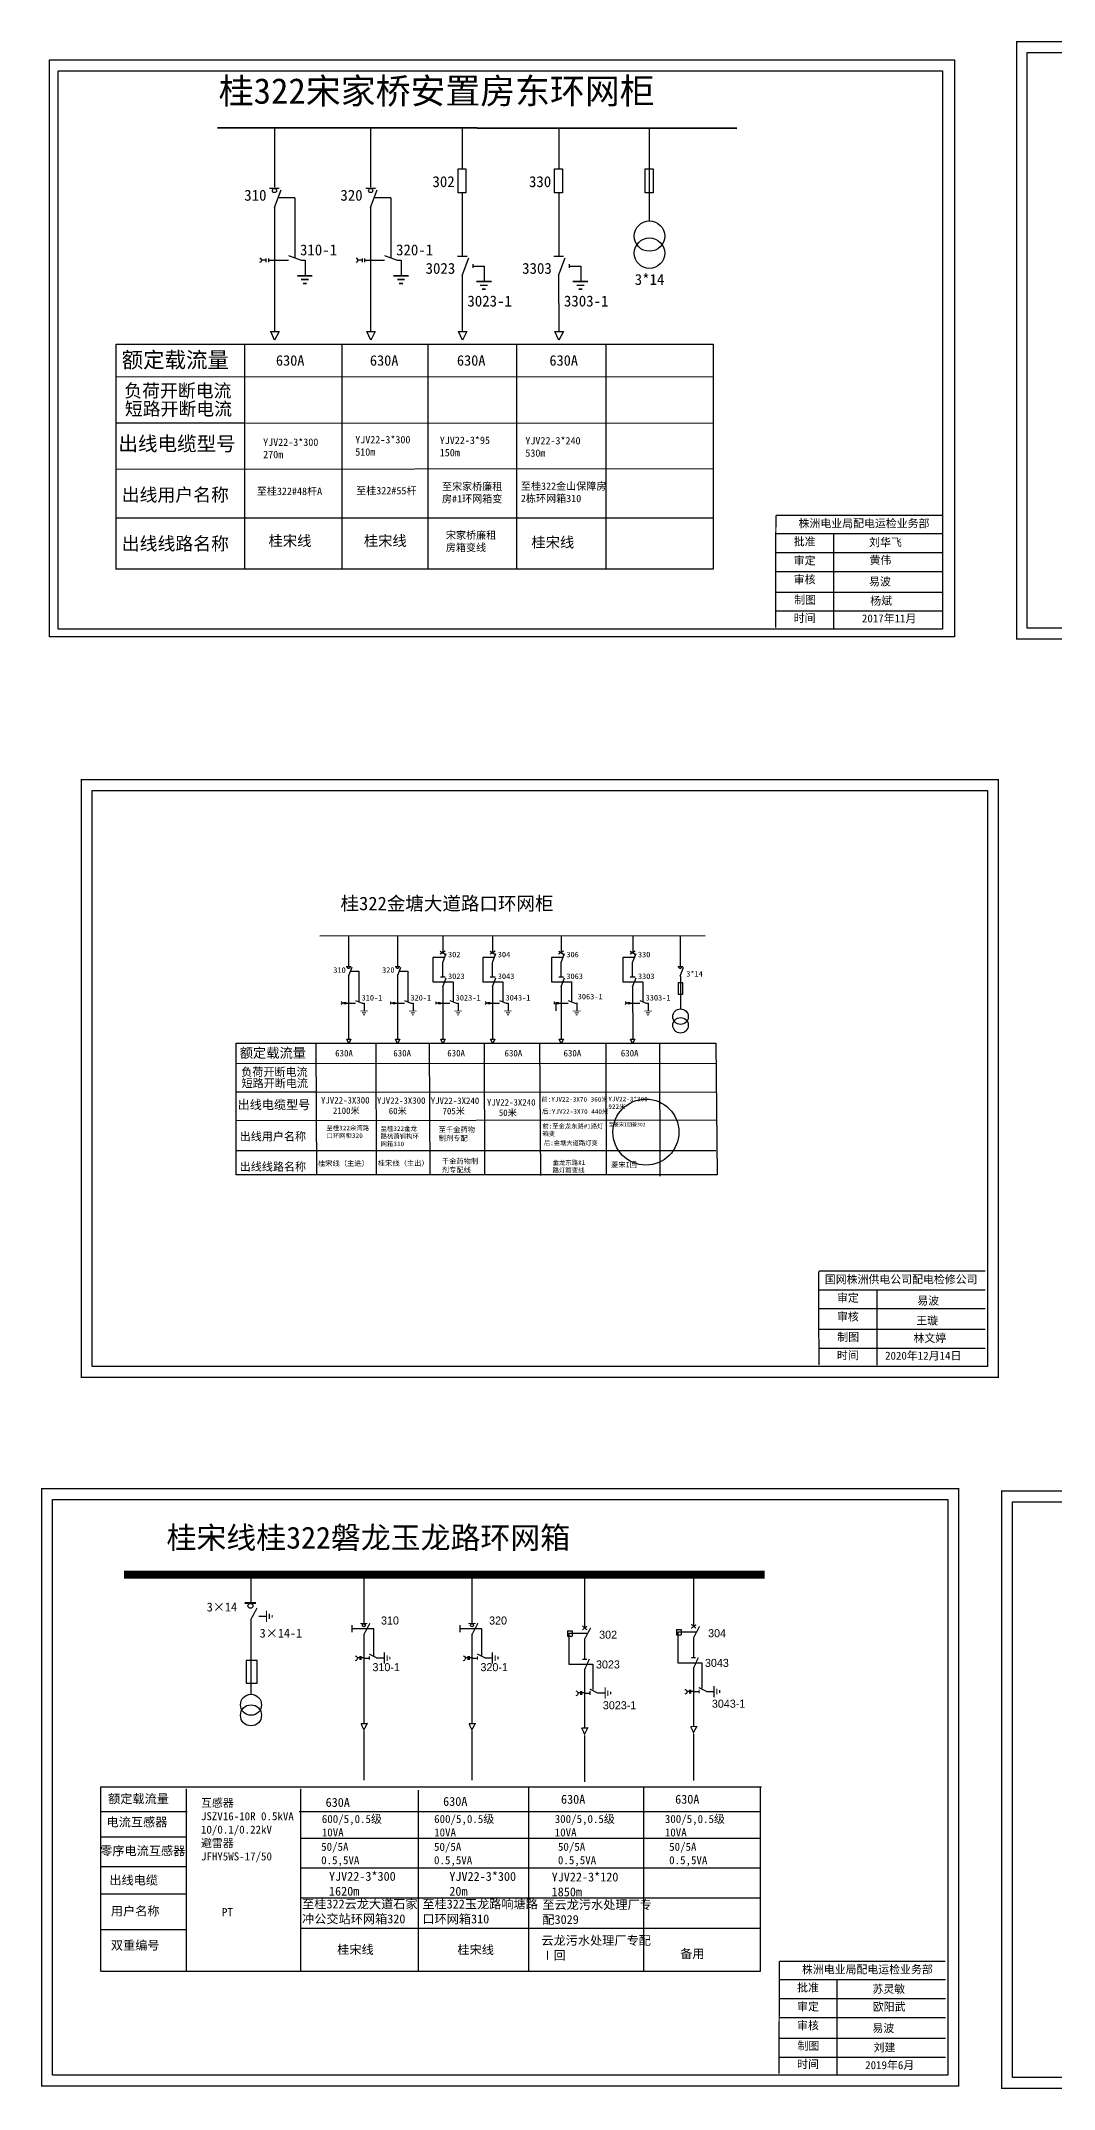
# Model space of a CAD drawing. Extents: x 1290 to 1704, y -528 to -159.
# Drawn here: x 1290.2 to 1428.8, y -438.9 to -158.8 of the extents above; entities that cross this region are included whole.
import ezdxf

# ---------------------------------------------------------------- set-up
doc = ezdxf.new("R2010")
doc.units = 0
doc.header["$LTSCALE"] = 0.774411
doc.linetypes.add('ACAD_ISO02W100', pattern=[15, 12, -3])
doc.linetypes.add('CENTER', pattern=[50.8, 31.75, -6.35, 6.35, -6.35])
doc.layers.get('0').update_dxf_attribs({"linetype": 'CONTINUOUS'})
doc.layers.add('2', color=7, linetype='CONTINUOUS')
doc.styles.add('HZ', font='')
doc.styles.add('hztxt_txtstyle_0.00_0_0', font='simkai.ttf')
doc.styles.add('hztxt_txtstyle_1.80_0_0', font='', dxfattribs={"height": 1.8, "bigfont": 'hztxt.shx'})
doc.styles.add('hztxt_txtstyle_2.70_0_0', font='simkai.ttf', dxfattribs={"height": 2.7})
doc.styles.add('KaiTi_GB2312_txtstyle_1.09_0_0', font='', dxfattribs={"height": 1.0944})
doc.styles.get("Standard").update_dxf_attribs({"font": '', "height": 2.5})
doc.styles.add('STYLE1', font='txt.shx', dxfattribs={"height": 2.6})
doc.styles.add('字体', font='', dxfattribs={"height": 2.5})
doc.styles.get('HZ').set_extended_font_data('SimSun')
doc.styles.get('hztxt_txtstyle_1.80_0_0').set_extended_font_data('hztxt')
doc.styles.get('KaiTi_GB2312_txtstyle_1.09_0_0').set_extended_font_data('KaiTi_GB2312')
doc.styles.get('Standard').set_extended_font_data('SimSun')
doc.styles.get('字体').set_extended_font_data('KaiTi_GB2312')

# ---------------------------------------------------------------- blocks, each defined once
blk = doc.blocks.new('JD')
for points in [[(-2, 0.2), (-2, -0.2), (2, 0.2), (2, -0.2)], [(1, -1.2), (1, -0.8), (-1, -1.2), (-1, -0.8)], [(-0.5, -1.8), (-0.5, -2.2), (0.5, -1.8), (0.5, -2.2)]]:
    blk.add_trace(points)

msp = doc.modelspace()

# ---------------------------------------------------------------- linework, layer by layer
at = {"linetype": 'Continuous', "lineweight": 40}
msp.add_line((1314.37, -170.69), (1385.42, -170.75), dxfattribs=at)
for p, q in [((1322.15, -170.84), (1322.15, -178.81)), ((1335.31, -170.84), (1335.31, -178.81)), ((1347.84, -170.84), (1347.84, -176.34)), ((1361.05, -170.84), (1361.05, -176.34)), ((1373.44, -170.7), (1373.44, -183.44)), ((1321.49, -178.97), (1322.81, -178.97)), ((1334.65, -178.97), (1335.97, -178.97)), ((1322.14, -181.62), (1322.15, -198.58)), ((1335.3, -181.62), (1335.31, -198.58)), ((1347.84, -179.61), (1347.84, -188.22)), ((1361.05, -179.61), (1361.05, -188.22)), ((1326.35, -188.83), (1326.34, -190.93)), ((1339.5, -188.83), (1339.5, -190.93)), ((1347.18, -188.26), (1348.5, -188.26)), ((1350.85, -189.61), (1350.84, -191.71)), ((1360.39, -188.26), (1361.71, -188.26)), ((1364.06, -189.61), (1364.06, -191.71)), ((1347.83, -190.88), (1347.84, -198.58)), ((1361.04, -190.88), (1361.05, -198.58)), ((1321.62, -198.57), (1322.79, -198.57)), ((1322.17, -199.75), (1321.63, -198.57)), ((1322.79, -198.57), (1322.17, -199.75)), ((1334.77, -198.57), (1335.94, -198.57)), ((1335.33, -199.75), (1334.79, -198.57)), ((1335.94, -198.57), (1335.33, -199.75)), ((1347.3, -198.57), (1348.47, -198.57)), ((1347.86, -199.75), (1347.32, -198.57)), ((1348.47, -198.57), (1347.86, -199.75)), ((1360.52, -198.57), (1361.68, -198.57)), ((1361.07, -199.75), (1360.53, -198.57)), ((1361.68, -198.57), (1361.07, -199.75)), ((1300.47, -231.1), (1300.48, -200.29)), ((1300.48, -200.29), (1382.18, -200.29)), ((1318.07, -200.44), (1318.07, -231.09)), ((1331.37, -200.44), (1331.37, -231.09)), ((1343.15, -200.44), (1343.15, -231.08)), ((1355.26, -200.44), (1355.26, -231.08)), ((1367.5, -200.29), (1367.5, -231.08)), ((1382.18, -200.29), (1382.18, -231.08)), ((1300.5, -204.77), (1382.18, -204.73)), ((1300.53, -211.08), (1318.14, -211.08)), ((1318.21, -211.08), (1382.18, -211.12)), ((1382.18, -217.33), (1300.5, -217.44)), ((1382.18, -224.1), (1300.47, -224.09)), ((1382.18, -231.08), (1300.48, -231.09)), ((1332.3, -281.27), (1332.3, -285.32)), ((1338.98, -281.27), (1338.98, -285.32)), ((1345.18, -281.27), (1345.18, -283.51)), ((1352, -281.27), (1352, -283.51)), ((1361.39, -281.27), (1361.39, -283.51)), ((1371.17, -281.27), (1371.17, -283.51)), ((1377.67, -281.27), (1377.67, -285.32)), ((1331.97, -285.4), (1332.64, -285.4)), ((1338.65, -285.4), (1339.32, -285.4)), ((1344.84, -283.31), (1345.51, -283.72)), ((1351.65, -283.31), (1352.32, -283.72)), ((1361.05, -283.31), (1361.72, -283.72)), ((1370.83, -283.31), (1371.5, -283.72)), ((1377.34, -285.4), (1378.01, -285.4)), ((1332.3, -286.74), (1332.3, -295.36)), ((1338.98, -286.74), (1338.98, -295.36)), ((1344.85, -286.83), (1345.52, -286.83)), ((1345.18, -288.1), (1345.18, -295.36)), ((1351.66, -286.83), (1352.33, -286.83)), ((1351.99, -288.1), (1352, -295.36)), ((1361.05, -286.83), (1361.72, -286.83)), ((1361.38, -288.1), (1361.39, -295.36)), ((1370.83, -286.83), (1371.5, -286.83)), ((1371.16, -288.1), (1371.17, -295.36)), ((1377.71, -286.75), (1377.71, -291.21)), ((1334.43, -290.41), (1334.43, -291.47)), ((1341.11, -290.41), (1341.11, -291.47)), ((1347.31, -290.41), (1347.31, -291.47)), ((1354.13, -290.41), (1354.12, -291.47)), ((1360.65, -290.41), (1360.65, -291.47)), ((1363.51, -290.39), (1363.51, -291.45)), ((1373.3, -290.41), (1373.3, -291.47)), ((1316.9, -313.91), (1316.92, -295.89)), ((1316.92, -295.89), (1382.53, -295.89)), ((1327.81, -295.98), (1327.89, -313.91)), ((1332.03, -295.36), (1332.62, -295.36)), ((1332.31, -295.95), (1332.04, -295.36)), ((1332.62, -295.36), (1332.31, -295.95)), ((1336.04, -295.98), (1336.07, -313.96)), ((1338.71, -295.36), (1339.3, -295.36)), ((1338.99, -295.95), (1338.72, -295.36)), ((1339.3, -295.36), (1338.99, -295.95)), ((1343.34, -295.98), (1343.43, -313.85)), ((1344.91, -295.36), (1345.51, -295.36)), ((1345.19, -295.95), (1344.92, -295.36)), ((1345.51, -295.36), (1345.19, -295.95)), ((1350.84, -295.98), (1350.9, -313.96)), ((1351.72, -295.36), (1352.32, -295.36)), ((1352.01, -295.95), (1351.73, -295.36)), ((1352.32, -295.36), (1352.01, -295.95)), ((1358.42, -295.89), (1358.54, -314.01)), ((1361.09, -295.36), (1361.68, -295.36)), ((1361.37, -295.96), (1361.1, -295.36)), ((1361.68, -295.36), (1361.37, -295.96)), ((1367.51, -295.89), (1367.53, -313.85)), ((1370.87, -295.36), (1371.47, -295.36)), ((1371.16, -295.96), (1370.88, -295.36)), ((1371.47, -295.36), (1371.16, -295.96)), ((1374.83, -295.89), (1374.89, -314.07)), ((1382.53, -295.89), (1382.72, -313.9)), ((1316.93, -298.66), (1382.53, -298.64)), ((1316.94, -302.57), (1327.85, -302.57)), ((1327.89, -302.57), (1382.53, -302.59)), ((1382.53, -306.44), (1316.93, -306.51)), ((1382.53, -310.64), (1316.91, -310.63)), ((1382.72, -313.9), (1316.9, -313.91))]:
    msp.add_line(p, q)
at = {"linetype": 'Continuous'}
for p, q in [((1322.14, -181.62), (1323.06, -179.21)), ((1335.3, -181.62), (1336.21, -179.21)), ((1322.66, -180.26), (1324.92, -180.26)), ((1324.92, -180.28), (1324.93, -188.51)), ((1335.81, -180.26), (1338.08, -180.26)), ((1338.08, -180.28), (1338.08, -188.51)), ((1320.97, -188.83), (1320.42, -188.83)), ((1320.97, -188.57), (1320.97, -189.09)), ((1321.33, -188.57), (1321.33, -189.09)), ((1321.34, -188.83), (1324.05, -188.83)), ((1324.05, -188.18), (1325.8, -188.83)), ((1325.8, -188.83), (1326.35, -188.83)), ((1334.13, -188.83), (1333.58, -188.83)), ((1334.13, -188.57), (1334.13, -189.09)), ((1334.48, -188.57), (1334.48, -189.09)), ((1334.5, -188.83), (1337.2, -188.83)), ((1337.2, -188.18), (1338.95, -188.83)), ((1338.95, -188.83), (1339.5, -188.83)), ((1347.83, -190.91), (1348.74, -188.5)), ((1349.29, -189.35), (1349.29, -189.87)), ((1349.29, -189.61), (1350.85, -189.61)), ((1361.04, -190.91), (1361.95, -188.5)), ((1362.5, -189.35), (1362.5, -189.87)), ((1362.5, -189.61), (1364.06, -189.61)), ((1390.76, -226.18), (1413.52, -226.18)), ((1398.66, -226.18), (1398.66, -239.12)), ((1390.76, -228.78), (1413.52, -228.78)), ((1390.76, -231.37), (1413.52, -231.37)), ((1390.76, -234.2), (1413.52, -234.2)), ((1390.76, -236.79), (1413.52, -236.79)), ((1328.37, -281.2), (1381.11, -281.19)), ((1332.3, -286.74), (1332.76, -285.52)), ((1338.98, -286.74), (1339.44, -285.52)), ((1345.43, -284.16), (1343.84, -284.16)), ((1343.84, -284.16), (1343.84, -287.49)), ((1345.51, -283.3), (1344.84, -283.73)), ((1345.17, -286.83), (1345.17, -284.84)), ((1345.18, -284.85), (1345.64, -283.62)), ((1352.24, -284.16), (1350.66, -284.16)), ((1350.66, -284.16), (1350.66, -287.49)), ((1352.33, -283.3), (1351.65, -283.73)), ((1351.99, -284.85), (1352.46, -283.62)), ((1351.99, -286.83), (1351.99, -284.84)), ((1361.63, -284.16), (1360.05, -284.16)), ((1360.05, -284.16), (1360.05, -287.49)), ((1361.72, -283.3), (1361.04, -283.73)), ((1361.38, -284.85), (1361.85, -283.62)), ((1361.38, -286.83), (1361.38, -284.84)), ((1371.42, -284.16), (1369.83, -284.16)), ((1369.83, -284.16), (1369.83, -287.49)), ((1371.5, -283.3), (1370.82, -283.73)), ((1371.16, -284.85), (1371.63, -283.62)), ((1371.16, -286.83), (1371.16, -284.84)), ((1377.67, -286.74), (1378.13, -285.52)), ((1332.56, -286.06), (1333.71, -286.06)), ((1333.71, -286.07), (1333.71, -290.24)), ((1339.24, -286.06), (1340.39, -286.06)), ((1340.39, -286.07), (1340.39, -290.24)), ((1343.84, -287.49), (1346.59, -287.49)), ((1345.18, -288.17), (1345.64, -286.94)), ((1346.59, -287.49), (1346.59, -290.24)), ((1350.66, -287.49), (1353.4, -287.49)), ((1351.99, -288.17), (1352.46, -286.94)), ((1353.4, -287.49), (1353.41, -290.24)), ((1360.05, -287.49), (1362.79, -287.49)), ((1361.38, -288.17), (1361.85, -286.94)), ((1362.79, -287.49), (1362.8, -290.24)), ((1369.83, -287.49), (1372.58, -287.49)), ((1371.16, -288.17), (1371.63, -286.94)), ((1372.58, -287.49), (1372.58, -290.24)), ((1331.7, -290.41), (1331.42, -290.41)), ((1331.7, -290.28), (1331.7, -290.54)), ((1331.88, -290.28), (1331.88, -290.54)), ((1331.89, -290.41), (1333.26, -290.41)), ((1333.26, -290.08), (1334.15, -290.41)), ((1334.15, -290.41), (1334.43, -290.41)), ((1338.38, -290.41), (1338.1, -290.41)), ((1338.38, -290.28), (1338.38, -290.54)), ((1338.56, -290.28), (1338.56, -290.54)), ((1338.57, -290.41), (1339.94, -290.41)), ((1339.94, -290.08), (1340.83, -290.41)), ((1340.83, -290.41), (1341.11, -290.41)), ((1344.58, -290.41), (1344.31, -290.41)), ((1344.58, -290.28), (1344.58, -290.54)), ((1344.76, -290.28), (1344.76, -290.54)), ((1344.77, -290.41), (1346.15, -290.41)), ((1346.15, -290.08), (1347.04, -290.41)), ((1347.04, -290.41), (1347.31, -290.41)), ((1351.4, -290.41), (1351.12, -290.41)), ((1351.4, -290.28), (1351.4, -290.54)), ((1351.58, -290.28), (1351.58, -290.54)), ((1351.59, -290.41), (1352.96, -290.41)), ((1352.96, -290.08), (1353.85, -290.41)), ((1353.85, -290.41), (1354.13, -290.41)), ((1360.79, -290.41), (1360.51, -290.41)), ((1360.79, -290.28), (1360.79, -290.54)), ((1360.97, -290.28), (1360.97, -290.54)), ((1360.98, -290.41), (1362.35, -290.41)), ((1362.35, -290.08), (1363.24, -290.41)), ((1363.24, -290.41), (1363.52, -290.41)), ((1370.57, -290.41), (1370.29, -290.41)), ((1370.57, -290.28), (1370.57, -290.54)), ((1370.75, -290.28), (1370.75, -290.54)), ((1370.76, -290.41), (1372.13, -290.41)), ((1372.13, -290.08), (1373.02, -290.41)), ((1373.02, -290.41), (1373.3, -290.41))]:
    msp.add_line(p, q, dxfattribs=at)
at = {"color": 0, "linetype": 'Continuous'}
for p, q in [((1396.67, -327.01), (1419.42, -327.01)), ((1396.67, -329.61), (1419.42, -329.61)), ((1404.57, -329.66), (1404.57, -339.94)), ((1396.67, -332.2), (1419.42, -332.2)), ((1396.67, -335.03), (1419.42, -335.03)), ((1396.67, -337.62), (1419.42, -337.62)), ((1298.34, -397.62), (1388.78, -397.62)), ((1298.38, -422.86), (1298.38, -397.62)), ((1356.93, -397.67), (1356.93, -422.85)), ((1372.66, -397.67), (1372.66, -422.85)), ((1388.6, -397.69), (1388.6, -422.87)), ((1310.07, -397.89), (1310.07, -422.86)), ((1325.7, -397.89), (1325.7, -422.86)), ((1341.81, -398.06), (1341.81, -422.84)), ((1325.51, -400.99), (1388.6, -400.99)), ((1325.7, -404.62), (1388.6, -404.62)), ((1325.7, -408.67), (1388.6, -408.67)), ((1325.7, -412.77), (1388.6, -412.77)), ((1325.7, -416.94), (1388.6, -416.94)), ((1388.6, -422.86), (1298.46, -422.86)), ((1391.22, -423.94), (1413.97, -423.94)), ((1399.12, -423.94), (1399.12, -436.88)), ((1391.22, -426.54), (1413.97, -426.54)), ((1391.22, -429.13), (1413.97, -429.13)), ((1391.22, -431.96), (1413.97, -431.96)), ((1391.22, -434.55), (1413.97, -434.55))]:
    msp.add_line(p, q, dxfattribs=at)
at = {"color": 0}
for p, q in [((1318.91, -368.81), (1318.91, -372.42)), ((1334.38, -368.52), (1334.38, -375.24)), ((1349.17, -368.52), (1349.17, -375.24)), ((1364.58, -368.83), (1364.58, -375.88)), ((1379.5, -368.62), (1379.5, -375.67)), ((1318.93, -374.66), (1318.93, -384.92)), ((1320.01, -374.25), (1321.05, -374.25)), ((1334.38, -376.74), (1334.38, -388.95)), ((1349.17, -376.74), (1349.17, -388.95)), ((1362.24, -376.26), (1362.9, -376.26)), ((1362.24, -376.26), (1362.24, -377)), ((1362.24, -377), (1362.9, -377)), ((1362.9, -376.26), (1362.9, -377)), ((1364.58, -377.38), (1364.58, -380.1)), ((1377.15, -376.06), (1377.81, -376.06)), ((1377.15, -376.06), (1377.15, -376.79)), ((1377.15, -376.79), (1377.81, -376.79)), ((1377.81, -376.06), (1377.81, -376.79)), ((1379.5, -377.17), (1379.5, -379.89)), ((1334.38, -379.98), (1335.14, -379.98)), ((1336.13, -379.96), (1337.17, -379.96)), ((1349.17, -379.98), (1349.93, -379.98)), ((1350.92, -379.96), (1351.96, -379.96)), ((1364.58, -381.47), (1364.58, -389.5)), ((1379.5, -381.26), (1379.5, -389.29)), ((1364.58, -384.77), (1365.34, -384.77)), ((1366.34, -384.74), (1367.37, -384.74)), ((1379.5, -384.56), (1380.26, -384.56)), ((1381.25, -384.54), (1382.28, -384.54)), ((1310.18, -401.01), (1298.4, -401.01)), ((1310.14, -404.48), (1298.36, -404.48)), ((1310.14, -408.56), (1298.36, -408.56)), ((1310.09, -412.29), (1298.32, -412.29)), ((1310.13, -417.14), (1298.36, -417.14))]:
    msp.add_line(p, q, dxfattribs=at)
at = {"color": 0, "linetype": 'ACAD_ISO02W100'}
for p, q in [((1364.91, -376.65), (1362.45, -376.65)), ((1362.45, -376.65), (1362.45, -380.84)), ((1379.83, -376.44), (1377.36, -376.44)), ((1377.36, -376.44), (1377.36, -380.63)), ((1362.45, -380.84), (1365.7, -380.84)), ((1365.7, -380.84), (1365.7, -384.29)), ((1377.36, -380.63), (1380.61, -380.63)), ((1380.61, -380.63), (1380.61, -384.09))]:
    msp.add_line(p, q, dxfattribs=at)
at = {"color": 0, "linetype": 'CENTER'}
for p, q in [((1334.39, -389.94), (1334.39, -396.69)), ((1349.17, -389.94), (1349.17, -396.69)), ((1364.59, -390.58), (1364.59, -396.92)), ((1379.5, -390.37), (1379.5, -396.71))]:
    msp.add_line(p, q, dxfattribs=at)
at = {"color": 0, "linetype": 'Continuous', "const_width": 0.182}
for points in [[(1423.7, -158.92), (1549.18, -158.92), (1549.18, -240.63), (1423.7, -240.63)], [(1295.73, -259.88), (1421.21, -259.88), (1421.21, -341.59), (1295.73, -341.59)], [(1290.28, -356.82), (1415.76, -356.82), (1415.76, -438.52), (1290.28, -438.52)], [(1421.67, -357.13), (1547.15, -357.13), (1547.15, -438.84), (1421.67, -438.84)]]:
    msp.add_lwpolyline(points, close=True, dxfattribs=at)
at = {"linetype": 'Continuous'}
for points in [[(1291.36, -161.41), (1415.22, -161.41), (1415.22, -240.32), (1291.36, -240.32)], [(1292.55, -162.91), (1413.55, -162.91), (1413.55, -239.26), (1292.55, -239.26)], [(1347.27, -176.34), (1348.35, -176.34), (1348.35, -179.61), (1347.27, -179.61)], [(1360.49, -176.34), (1361.56, -176.34), (1361.56, -179.61), (1360.49, -179.61)], [(1372.88, -176.34), (1373.95, -176.34), (1373.95, -179.61), (1372.88, -179.61)], [(1377.42, -287.61), (1377.97, -287.61), (1377.97, -289.26), (1377.42, -289.26)]]:
    msp.add_lwpolyline(points, close=True, dxfattribs=at)
at = {"color": 0, "linetype": 'Continuous'}
for points in [[(1425.17, -160.4), (1547.7, -160.4), (1547.7, -239.15), (1425.17, -239.15)], [(1297.21, -261.36), (1419.74, -261.36), (1419.74, -340.11), (1297.21, -340.11)], [(1291.76, -358.29), (1414.29, -358.29), (1414.29, -437.04), (1291.76, -437.04)], [(1423.15, -358.61), (1545.68, -358.61), (1545.68, -437.36), (1423.15, -437.36)]]:
    msp.add_lwpolyline(points, close=True, dxfattribs=at)
at = {"linetype": 'Continuous', "const_width": 0.182}
for points in [[(1390.76, -223.71), (1390.75, -239.08)], [(1390.76, -223.71), (1413.52, -223.71)]]:
    msp.add_lwpolyline(points, dxfattribs=at)
at = {"color": 0, "linetype": 'Continuous', "const_width": 0.182}
for points in [[(1396.6, -327.09), (1396.66, -339.9)], [(1391.22, -421.47), (1391.21, -436.84)], [(1391.22, -421.47), (1413.97, -421.47)]]:
    msp.add_lwpolyline(points, dxfattribs=at)
at = {"color": 0}
for points, const_width in [([(1301.54, -368.6), (1389.22, -368.6)], 1.1), ([(1318.09, -372.47), (1319.63, -372.47)], 0.261), ([(1318.93, -374.7), (1319.76, -373.14)], 0.165), ([(1333.9, -375.26), (1334.87, -375.26)], 0.165), ([(1334.38, -376.78), (1335.21, -375.22)], 0.165), ([(1348.68, -375.26), (1349.66, -375.26)], 0.165), ([(1349.17, -376.78), (1349.99, -375.22)], 0.165), ([(1379.19, -375.37), (1379.83, -375.91)], 0.165), ([(1364.28, -375.58), (1364.92, -376.12)], 0.165), ([(1364.27, -376.13), (1364.94, -375.63)], 0.165), ([(1364.58, -377.42), (1365.41, -375.86)], 0.165), ([(1379.18, -375.92), (1379.85, -375.42)], 0.165), ([(1379.5, -377.21), (1380.32, -375.65)], 0.165), ([(1335.1, -379.43), (1336.2, -379.98)], 0.165), ([(1335.14, -379.73), (1335.14, -380.23)], 0.165), ([(1349.89, -379.43), (1350.99, -379.98)], 0.165), ([(1349.93, -379.73), (1349.93, -380.23)], 0.165), ([(1364.29, -380.15), (1364.9, -380.15)], 0.165), ([(1364.55, -381.67), (1365.24, -380.11)], 0.165), ([(1379.2, -379.94), (1379.81, -379.94)], 0.165), ([(1379.46, -381.46), (1380.15, -379.9)], 0.165), ([(1365.3, -384.22), (1366.4, -384.77)], 0.165), ([(1365.34, -384.51), (1365.34, -385.02)], 0.165), ([(1380.21, -384.01), (1381.31, -384.56)], 0.165), ([(1380.26, -384.3), (1380.26, -384.81)], 0.165), ([(1333.98, -388.97), (1334.82, -388.97), (1334.39, -389.82), (1333.99, -388.96)], 0.165), ([(1348.76, -388.97), (1349.6, -388.97), (1349.17, -389.82), (1348.77, -388.96)], 0.165), ([(1379.09, -389.34), (1379.93, -389.34), (1379.5, -390.19), (1379.1, -389.33)], 0.165), ([(1364.18, -389.55), (1365.02, -389.55), (1364.59, -390.4), (1364.19, -389.54)], 0.165)]:
    msp.add_lwpolyline(points, dxfattribs=dict(at, const_width=const_width))
for points in [[(1332.72, -375.51), (1332.72, -376.43)], [(1347.51, -375.51), (1347.51, -376.43)], [(1318.28, -380.34), (1318.28, -383.42), (1319.8, -383.42), (1319.8, -380.31), (1318.28, -380.31)], [(1333.83, -379.97), (1333.48, -379.97)], [(1333.83, -379.74), (1333.83, -380.24)], [(1333.98, -379.74), (1333.98, -380.24)], [(1334.38, -379.97), (1333.98, -379.97)], [(1348.62, -379.97), (1348.27, -379.97)], [(1348.62, -379.74), (1348.62, -380.24)], [(1348.77, -379.74), (1348.77, -380.24)], [(1349.17, -379.97), (1348.77, -379.97)], [(1364.03, -384.76), (1363.68, -384.76)], [(1364.03, -384.53), (1364.03, -385.03)], [(1364.18, -384.53), (1364.18, -385.03)], [(1364.58, -384.76), (1364.18, -384.76)], [(1378.94, -384.55), (1378.59, -384.55)], [(1378.94, -384.32), (1378.94, -384.82)], [(1379.1, -384.32), (1379.1, -384.82)], [(1379.49, -384.55), (1379.1, -384.55)]]:
    msp.add_lwpolyline(points, dxfattribs=at)
at = {"color": 0, "linetype": 'ACAD_ISO02W100'}
for points in [[(1335.73, -379.72), (1335.73, -375.97), (1332.72, -375.97)], [(1350.52, -379.72), (1350.52, -375.97), (1347.51, -375.97)]]:
    msp.add_lwpolyline(points, dxfattribs=at)
at = {"color": 0}
for points in [[(1333.19, -379.69, -0.877934), (1333.2, -380.36)], [(1347.97, -379.69, -0.877934), (1347.99, -380.36)], [(1363.39, -384.48, -0.877934), (1363.4, -385.14)], [(1378.3, -384.27, -0.877934), (1378.31, -384.93)]]:
    msp.add_lwpolyline(points, format="xyb", dxfattribs=at)
for centre, radius in [((1322.15, -179.29), 0.287), ((1335.31, -179.29), 0.287), ((1332.3, -285.56), 0.146), ((1338.98, -285.56), 0.146), ((1377.67, -285.56), 0.146)]:
    msp.add_circle(centre, radius)
at = {"linetype": 'Continuous'}
for centre, radius in [((1373.47, -185.52), 2.08), ((1373.47, -187.86), 2.08), ((1377.72, -292.27), 1.06), ((1377.72, -293.45), 1.06)]:
    msp.add_circle(centre, radius, dxfattribs=at)
at = {"color": 1, "linetype": 'Continuous'}
msp.add_circle((1372.98, -308.05), 4.51, dxfattribs=at)
at = {"color": 0}
for centre, radius in [((1318.86, -372.84), 0.335), ((1334.38, -375.49), 0.211), ((1349.17, -375.49), 0.211)]:
    msp.add_circle(centre, radius, dxfattribs=at)
at = {"linetype": 'Continuous'}
for centre, radius in [((1320.16, -188.83), 0.259), ((1333.32, -188.83), 0.259), ((1331.29, -290.41), 0.131), ((1337.97, -290.41), 0.131), ((1344.17, -290.41), 0.131), ((1350.99, -290.41), 0.131), ((1360.38, -290.41), 0.131), ((1370.16, -290.41), 0.131)]:
    msp.add_arc(centre, radius, 268.8681, 90.9872, dxfattribs=at)
for points in [[(1325.26, -190.84), (1325.26, -191.05), (1327.35, -190.84), (1327.35, -191.05)], [(1326.83, -191.57), (1326.83, -191.36), (1325.78, -191.57), (1325.78, -191.36)], [(1326.04, -191.89), (1326.04, -192.1), (1326.57, -191.89), (1326.57, -192.1)], [(1338.41, -190.84), (1338.41, -191.05), (1340.5, -190.84), (1340.5, -191.05)], [(1339.98, -191.57), (1339.98, -191.36), (1338.94, -191.57), (1338.94, -191.36)], [(1339.2, -191.89), (1339.2, -192.1), (1339.72, -191.89), (1339.72, -192.1)], [(1349.76, -191.62), (1349.76, -191.83), (1351.85, -191.62), (1351.85, -191.83)], [(1351.33, -192.35), (1351.33, -192.14), (1350.28, -192.35), (1350.28, -192.14)], [(1350.54, -192.67), (1350.54, -192.88), (1351.07, -192.67), (1351.07, -192.88)], [(1362.97, -191.62), (1362.97, -191.83), (1365.06, -191.62), (1365.06, -191.83)], [(1364.54, -192.35), (1364.54, -192.14), (1363.49, -192.35), (1363.49, -192.14)], [(1363.76, -192.67), (1363.76, -192.88), (1364.28, -192.67), (1364.28, -192.88)], [(1333.88, -291.43), (1333.88, -291.54), (1334.94, -291.43), (1334.94, -291.54)], [(1334.67, -291.8), (1334.67, -291.69), (1334.14, -291.8), (1334.14, -291.69)], [(1334.28, -291.96), (1334.28, -292.07), (1334.54, -291.96), (1334.54, -292.07)], [(1340.56, -291.43), (1340.56, -291.54), (1341.62, -291.43), (1341.62, -291.54)], [(1341.35, -291.8), (1341.35, -291.69), (1340.82, -291.8), (1340.82, -291.69)], [(1340.96, -291.96), (1340.96, -292.07), (1341.22, -291.96), (1341.22, -292.07)], [(1346.76, -291.43), (1346.76, -291.54), (1347.82, -291.43), (1347.82, -291.54)], [(1347.56, -291.8), (1347.56, -291.69), (1347.03, -291.8), (1347.03, -291.69)], [(1347.16, -291.96), (1347.16, -292.07), (1347.42, -291.96), (1347.42, -292.07)], [(1353.57, -291.43), (1353.57, -291.54), (1354.63, -291.43), (1354.63, -291.54)], [(1354.37, -291.8), (1354.37, -291.69), (1353.84, -291.8), (1353.84, -291.69)], [(1353.97, -291.96), (1353.97, -292.07), (1354.24, -291.96), (1354.24, -292.07)], [(1362.96, -291.43), (1362.96, -291.54), (1364.03, -291.43), (1364.03, -291.54)], [(1363.76, -291.8), (1363.76, -291.69), (1363.23, -291.8), (1363.23, -291.69)], [(1363.36, -291.96), (1363.36, -292.07), (1363.63, -291.96), (1363.63, -292.07)], [(1372.75, -291.43), (1372.75, -291.54), (1373.81, -291.43), (1373.81, -291.54)], [(1373.54, -291.8), (1373.54, -291.69), (1373.01, -291.8), (1373.01, -291.69)], [(1373.14, -291.96), (1373.14, -292.07), (1373.41, -291.96), (1373.41, -292.07)]]:
    msp.add_trace(points)
at = {"layer": '2', "color": 0}
for centre in [(1318.94, -386.38), (1318.94, -387.82)]:
    msp.add_circle(centre, 1.44, dxfattribs=at)

# ---------------------------------------------------------------- block references
at = {"color": 0, "xscale": 0.3844120780053686, "yscale": 0.3844120780053686, "zscale": 0.3844120780054647, "rotation": 90}
for p in [(1321.06, -374.28), (1337.18, -379.99), (1351.97, -379.99), (1367.39, -384.77), (1382.3, -384.57)]:
    msp.add_blockref('JD', p, dxfattribs=at)

# ---------------------------------------------------------------- texts
for s, height, p in [('310', 1.492, (1318.01, -180.68)), ('320', 1.492, (1331.17, -180.68)), ('302', 1.492, (1343.77, -178.82)), ('330', 1.492, (1356.98, -178.82)), ('310-1', 1.492, (1325.64, -188.15)), ('320-1', 1.492, (1338.79, -188.15)), ('3023', 1.492, (1342.83, -190.68)), ('3303', 1.492, (1356.04, -190.68)), ('3*14', 1.492, (1371.45, -192.2)), ('3023-1', 1.492, (1348.55, -195.15)), ('3303-1', 1.492, (1361.76, -195.15)), ('630A', 1.434, (1322.35, -203.24)), ('630A', 1.434, (1335.21, -203.24)), ('630A', 1.434, (1347.12, -203.24)), ('630A', 1.434, (1359.78, -203.24)), ('桂宋线', 1.434, (1321.34, -227.91)), ('桂宋线', 1.434, (1334.38, -227.91)), ('桂宋线', 1.434, (1357.31, -228.11)), ('310', 0.758, (1330.2, -286.27)), ('320', 0.758, (1336.88, -286.27)), ('302', 0.758, (1345.9, -284.15)), ('304', 0.758, (1352.71, -284.15)), ('306', 0.758, (1362.1, -284.15)), ('330', 0.758, (1371.89, -284.15)), ('3023', 0.758, (1345.9, -287.12)), ('3043', 0.758, (1352.71, -287.12)), ('3063', 0.758, (1362.1, -287.12)), ('3303', 0.758, (1371.89, -287.12)), ('3*14', 0.758, (1378.5, -286.79)), ('310-1', 0.758, (1334.07, -290.06)), ('320-1', 0.758, (1340.75, -290.06)), ('3023-1', 0.758, (1346.95, -290.06)), ('3043-1', 0.758, (1353.77, -290.06)), ('3063-1', 0.758, (1363.65, -289.9)), ('3303-1', 0.758, (1372.94, -290.06)), ('630A', 0.888, (1330.46, -297.71)), ('630A', 0.888, (1338.42, -297.71)), ('630A', 0.888, (1345.8, -297.71)), ('630A', 0.888, (1353.64, -297.71)), ('630A', 0.888, (1361.71, -297.71)), ('630A', 0.888, (1369.55, -297.71)), ('YJV22-3X300', 0.8883, (1328.52, -304.15)), ('2100米', 0.888, (1330.14, -305.57)), ('YJV22-3X300', 0.8883, (1336.17, -304.19)), ('60米', 0.888, (1337.79, -305.61)), ('YJV22-3X240', 0.8883, (1343.53, -304.21)), ('705米', 0.888, (1345.15, -305.62)), ('YJV22-3X240', 0.8883, (1351.23, -304.43)), ('50米', 0.888, (1352.85, -305.85)), ('桂宋线（主进）', 0.711, (1328.1, -312.69)), ('桂宋线（主出）', 0.711, (1336.29, -312.66))]:
    msp.add_text(s, height=height).set_placement(p)
at = {"style": 'HZ'}
for s, height, p in [('额定载流量', 2.152, (1301.24, -203.52)), ('负荷开断电流', 1.793, (1301.59, -207.56)), ('短路开断电流', 1.793, (1301.67, -210.04)), ('出线电缆型号', 1.962, (1300.79, -214.89)), ('出线用户名称', 1.793, (1301.24, -221.79)), ('出线线路名称', 1.793, (1301.25, -228.47)), ('额定载流量', 1.332, (1317.39, -297.89)), ('负荷开断电流', 1.11, (1317.6, -300.39)), ('短路开断电流', 1.11, (1317.65, -301.93)), ('出线电缆型号', 1.215, (1317.11, -304.93)), ('出线用户名称', 1.11, (1317.39, -309.21)), ('出线线路名称', 1.11, (1317.39, -313.34))]:
    msp.add_text(s, height=height, dxfattribs=at).set_placement(p)
at = {"color": 0, "linetype": 'Continuous', "style": 'hztxt_txtstyle_2.70_0_0'}
for s, p in [('3×14', (1312.88, -373.62)), ('3×14-1', (1320.12, -377.2))]:
    msp.add_text(s, height=1.22, dxfattribs=at).set_placement(p)
at = {"color": 0, "style": 'hztxt_txtstyle_1.80_0_0'}
for s, p in [('310', (1336.73, -375.4)), ('320', (1351.52, -375.4)), ('302', (1366.58, -377.34)), ('304', (1381.49, -377.14)), ('310-1', (1335.56, -381.78)), ('320-1', (1350.34, -381.78)), ('3023', (1366.15, -381.41)), ('3043', (1381.06, -381.2)), ('3023-1', (1367.09, -386.99)), ('3043-1', (1382.01, -386.78))]:
    msp.add_text(s, height=1.098, dxfattribs=at).set_placement(p)
at = {"linetype": 'Continuous', "attachment_point": 1}
for s, insert, char_height, width, style in [('{\\fSimSun|b0|i0|c134|p2;\\C7;桂322宋家桥安置房东环网柜}', (1314.52, -163.92), 3.5, 86.4834, 'STYLE1'), ('{\\fSimSun|b0|i0|c134|p2;\\C7;YJV22-3*300\\P510m}', (1333.2, -212.85), 1.0098, 9.08, 'STYLE1'), ('{\\fSimSun|b0|i0|c134|p2;\\C7;YJV22-3*95\\P150m}', (1344.77, -212.94), 1.0098, 9.08, 'STYLE1'), ('{\\fSimSun|b0|i0|c134|p2;\\C7;YJV22-3*300\\P270m}', (1320.6, -213.2), 1.0098, 9.08, 'STYLE1'), ('{\\fSimSun|b0|i0|c134|p2;\\C7;YJV22-3*240\\P530m}', (1356.48, -213), 1.0098, 9.08, 'STYLE1'), ('{\\fKaiTi_GB2312|b0|i0|c134|p49;\\C7;至桂322#48杆A}', (1319.73, -219.91), 1.0098, 11.1134, 'STYLE1'), ('{\\fSimSun|b0|i0|c134|p2;\\C7;至桂322#55杆}', (1333.33, -219.83), 1.0098, 11.1134, 'STYLE1'), ('{\\fKaiTi_GB2312|b0|i0|c134|p49;\\C7;至宋家桥廉租房#1环网箱变}', (1345.07, -219.26), 1.0098, 9.08, 'STYLE1'), ('{\\fSimSun|b0|i0|c134|p2;\\C7;至桂322金山保障房2栋环网箱310}', (1355.87, -219.21), 1.0098, 11.9289, 'STYLE1'), ('{\\fKaiTi_GB2312|b0|i0|c134|p49;\\C7;宋家桥廉租房箱变线}', (1345.61, -225.92), 1.0098, 7.5128, 'STYLE1'), ('{\\fKaiTi_GB2312|b0|i0|c134|p49;批准}', (1393.21, -226.75), 1.0944, 8.5588, '字体'), ('株洲电业局配电运检业务部', (1393.87, -224.26), 1.0944, 29.9201, '字体'), ('刘华飞', (1403.52, -226.85), 1.094, 8.5588, '字体'), ('\\f\uffbfﾬￌﾣﾤ_GB2312|b0|i0|c134|p49;审定', (1393.21, -229.35), 1.0944, 8.5588, '字体'), ('黄伟', (1403.58, -229.28), 1.094, 8.5588, '字体'), ('\\f\uffbfﾬￌﾣﾤ_GB2312|b0|i0|c134|p49;审核', (1393.21, -231.93), 1.0944, 8.5588, '字体'), ('易波', (1403.52, -232.22), 1.094, 8.5588, '字体'), ('\\f\uffbfﾬￌﾣﾤ_GB2312|b0|i0|c134|p49;制图', (1393.27, -234.71), 1.0944, 8.5588, '字体'), ('{\\fSimSun|b0|i0|c134|p2;杨斌}', (1403.68, -234.85), 1.0944, 8.5588, '字体'), ('\\f\uffbfﾬￌﾣﾤ_GB2312|b0|i0|c134|p49;时间', (1393.21, -237.22), 1.0944, 8.5588, '字体'), ('2017{\\fSimSun|b0|i0|c134|p2;年}11{\\fSimSun|b0|i0|c134|p2;月}', (1402.54, -237.26), 1.0944, 16.0081, '字体'), ('{\\fSimSun|b0|i0|c134|p2;\\C7;桂\\fKaiTi_GB2312|b0|i0|c134|p49;322\\fSimSun|b0|i0|c134|p2;金塘大道路口环网柜}', (1331.19, -275.86), 1.8585, 40.1825, 'STYLE1'), ('{\\fSimSun|b0|i0|c134|p2;\\C7;前:YJV22-3X70 360米 }', (1358.67, -303.26), 0.6254, 9.1643, 'STYLE1'), ('{\\fSimSun|b0|i0|c134|p2;\\C7;后:YJV22-3X70 440米 }', (1358.75, -304.92), 0.6254, 9.1643, 'STYLE1'), ('{\\fSimSun|b0|i0|c134|p2;\\C7;YJV22-3*300 \\P922米 }', (1367.84, -303.22), 0.6254, 9.1643, 'STYLE1'), ('{\\fSimSun|b0|i0|c134|p2;\\C7;至桂\\fKaiTi_GB2312|b0|i0|c134|p49;322\\fSimSun|b0|i0|c134|p2;余湾路口环网柜\\fKaiTi_GB2312|b0|i0|c134|p49;320}', (1329.26, -307.18), 0.6254, 5.6261, 'STYLE1'), ('{\\fSimSun|b0|i0|c134|p2;\\C7;至桂322金龙路杭萧钢构环网箱310}', (1336.67, -307.27), 0.6254, 5.6261, 'STYLE1'), ('{\\fSimSun|b0|i0|c134|p2;\\C7;至千金药物制剂专配}', (1344.61, -307.36), 0.7106, 5.6261, 'STYLE1'), ('{\\fSimSun|b0|i0|c134|p2;\\H0.9848x;\\C7;前:至金龙东路\\fKaiTi_GB2312|b0|i0|c134|p49;#1\\fSimSun|b0|i0|c134|p2;路灯箱变\\H1.015x; }', (1358.82, -306.94), 0.6254, 7.9209, 'STYLE1'), ('{\\fSimSun|b0|i0|c134|p2;\\C7;至菱宋I回菱302}', (1367.89, -306.77), 0.4974, 6.8553, 'STYLE1'), ('{\\fSimSun|b0|i0|c134|p2;\\C7;后:金塘大道路灯变 }', (1359.02, -309.23), 0.6159, 7.4933, 'STYLE1'), ('{\\fSimSun|b0|i0|c134|p2;\\C7;千金药物制剂专配线}', (1345.05, -311.68), 0.7106, 5.6261, 'STYLE1'), ('{\\fKaiTi_GB2312|b0|i0|c134|p49;\\C7;金龙东路#1路灯箱变线}', (1360.2, -311.92), 0.6254, 4.5929, 'STYLE1'), ('{\\fSimSun|b0|i0|c134|p2;\\C7;菱宋I回}', (1368.22, -312.16), 0.7106, 6.8058, 'STYLE1')]:
    msp.add_mtext(s, dxfattribs=dict(at, insert=insert, char_height=char_height, width=width, style=style))
at = {"color": 0, "linetype": 'Continuous', "attachment_point": 1}
for s, insert, char_height, width, style in [('国网株洲供电公司配电检修公司', (1397.46, -327.65), 1.0944, 29.9201, '字体'), ('\\f\uffbfﾬￌﾣﾤ_GB2312|b0|i0|c134|p49;审定', (1399.12, -330.18), 1.0944, 8.5588, '字体'), ('易波', (1410.11, -330.56), 1.094, 8.5588, '字体'), ('\\f\uffbfﾬￌﾣﾤ_GB2312|b0|i0|c134|p49;审核', (1399.12, -332.75), 1.0944, 8.5588, '字体'), ('王璇', (1409.98, -333.28), 1.094, 8.5588, '字体'), ('\\f\uffbfﾬￌﾣﾤ_GB2312|b0|i0|c134|p49;制图', (1399.17, -335.53), 1.0944, 8.5588, '字体'), ('\\f\uffbfﾬￌﾣﾤ_GB2312|b0|i0|c134|p49;时间', (1399.12, -338.04), 1.0944, 8.5588, '字体'), ('{\\fSimSun|b0|i0|c134|p2; 桂宋线桂322磐龙玉龙路环网箱}', (1305.34, -362.02), 3, 85.7498, '字体'), ('{\\fSimSun|b0|i0|c134|p2;额定载流量}', (1299.38, -398.62), 1.2204, 19.6738, 'hztxt_txtstyle_2.70_0_0'), ('\\A1;{\\fSimSun|b0|i0|c134|p2;互感器\\PJSZV16-10R 0.5kVA\\P10/0.1/0.22kV\\P避雷器\\PJFHY5WS-17/50}', (1312.09, -399.24), 1.0983, 20.2524, 'hztxt_txtstyle_2.70_0_0'), ('{\\fSimSun|b0|i0|c134|p2;630A}', (1329.15, -399.12), 1.2204, 19.6738, 'hztxt_txtstyle_2.70_0_0'), ('{\\fSimSun|b0|i0|c134|p2;630A}', (1345.23, -398.98), 1.2204, 19.6738, 'hztxt_txtstyle_2.70_0_0'), ('{\\fSimSun|b0|i0|c134|p2;630A}', (1361.36, -398.69), 1.2204, 19.6738, 'hztxt_txtstyle_2.70_0_0'), ('{\\fSimSun|b0|i0|c134|p2;630A}', (1376.98, -398.69), 1.2204, 19.6738, 'hztxt_txtstyle_2.70_0_0'), ('{\\fSimSun|b0|i0|c134|p2;电流互感器}', (1299.17, -401.8), 1.2204, 19.6738, 'hztxt_txtstyle_2.70_0_0'), ('\\A1;{\\fSimSun|b0|i0|c134|p2;600/5,0.5级\\P10VA}', (1328.63, -401.45), 1.0983, 20.2524, 'hztxt_txtstyle_2.70_0_0'), ('\\A1;{\\fSimSun|b0|i0|c134|p2;600/5,0.5级\\P10VA}', (1344, -401.45), 1.0983, 20.2524, 'hztxt_txtstyle_2.70_0_0'), ('\\A1;{\\fSimSun|b0|i0|c134|p2;300/5,0.5级\\P10VA}', (1360.5, -401.45), 1.0983, 20.2524, 'hztxt_txtstyle_2.70_0_0'), ('\\A1;{\\fSimSun|b0|i0|c134|p2;300/5,0.5级\\P10VA}', (1375.57, -401.45), 1.0983, 20.2524, 'hztxt_txtstyle_2.70_0_0'), ('{\\fSimSun|b0|i0|c134|p2;零序电流互感器}', (1298.3, -405.73), 1.2204, 19.6738, 'hztxt_txtstyle_2.70_0_0'), ('{\\fSimSun|b0|i0|c134|p2;50/5A\\P0.5,5VA}', (1328.54, -405.25), 1.0983, 19.6738, 'hztxt_txtstyle_2.70_0_0'), ('{\\fSimSun|b0|i0|c134|p2;50/5A\\P0.5,5VA}', (1343.98, -405.25), 1.0983, 19.6738, 'hztxt_txtstyle_2.70_0_0'), ('{\\fSimSun|b0|i0|c134|p2;50/5A\\P0.5,5VA}', (1360.94, -405.25), 1.0983, 19.6738, 'hztxt_txtstyle_2.70_0_0'), ('{\\fSimSun|b0|i0|c134|p2;50/5A\\P0.5,5VA}', (1376.16, -405.25), 1.0983, 19.6738, 'hztxt_txtstyle_2.70_0_0'), ('{\\fSimSun|b0|i0|c134|p2;出线电缆}', (1299.55, -409.74), 1.2204, 19.6738, 'hztxt_txtstyle_2.70_0_0'), ('YJV22-3*300\\P1620m', (1329.61, -409.23), 1.2204, 19.6738, 'hztxt_txtstyle_2.70_0_0'), ('YJV22-3*300\\P20m', (1346.08, -409.24), 1.2204, 19.6738, 'hztxt_txtstyle_2.70_0_0'), ('YJV22-3*120\\P1850m', (1360.08, -409.32), 1.2204, 19.6738, 'hztxt_txtstyle_2.70_0_0'), ('{\\fSimSun|b0|i0|c134|p2;用户名称}', (1299.76, -413.97), 1.2204, 19.6738, 'hztxt_txtstyle_2.70_0_0'), ('{\\fSimSun|b0|i0|c134|p2;PT}', (1314.96, -414.19), 1.1026, 8.5785, 'hztxt_txtstyle_0.00_0_0'), ('{\\fSimSun|b0|i0|c134|p2;至桂322云龙大道石家冲公交站环网箱320}', (1325.93, -413.01), 1.2204, 16.4999, 'hztxt_txtstyle_2.70_0_0'), ('{\\fSimSun|b0|i0|c134|p2;至桂322玉龙路响塘路口环网箱310}', (1342.39, -413.02), 1.2204, 16.4999, 'hztxt_txtstyle_2.70_0_0'), ('{\\fSimSun|b0|i0|c134|p2;至云龙污水处理厂专配3029}', (1358.81, -413.1), 1.2204, 15.2993, 'hztxt_txtstyle_2.70_0_0'), ('{\\fSimSun|b0|i0|c134|p2;双重编号}', (1299.76, -418.65), 1.2204, 19.6738, 'hztxt_txtstyle_2.70_0_0'), ('{\\fSimSun|b0|i0|c134|p2;桂宋线}', (1330.73, -419.24), 1.2204, 10.5639, 'hztxt_txtstyle_2.70_0_0'), ('{\\fSimSun|b0|i0|c134|p2;桂宋线}', (1347.19, -419.26), 1.2204, 10.5639, 'hztxt_txtstyle_2.70_0_0'), ('{\\fSimSun|b0|i0|c134|p2;云龙污水处理厂专配Ⅰ回}', (1358.68, -417.99), 1.2204, 15.2993, 'hztxt_txtstyle_2.70_0_0'), ('{\\fSimSun|b0|i0|c134|p2;备用}', (1377.67, -419.79), 1.2204, 19.6738, 'hztxt_txtstyle_2.70_0_0'), ('株洲电业局配电运检业务部', (1394.33, -422.02), 1.0944, 29.9201, '字体'), ('{\\fKaiTi_GB2312|b0|i0|c134|p49;批准}', (1393.67, -424.51), 1.0944, 8.5588, '字体'), ('{\\fSimSun|b0|i0|c134|p2;苏灵敏}', (1403.98, -424.69), 1.0944, 8.5588, '字体'), ('\\f\uffbfﾬￌﾣﾤ_GB2312|b0|i0|c134|p49;审定', (1393.67, -427.11), 1.0944, 8.5588, '字体'), ('{\\fSimSun|b0|i0|c134|p2;欧阳武}', (1404.03, -427.13), 1.0944, 8.5588, '字体'), ('\\f\uffbfﾬￌﾣﾤ_GB2312|b0|i0|c134|p49;审核', (1393.67, -429.69), 1.0944, 8.5588, '字体'), ('易波', (1403.98, -430.06), 1.094, 8.5588, '字体'), ('\\f\uffbfﾬￌﾣﾤ_GB2312|b0|i0|c134|p49;制图', (1393.73, -432.47), 1.0944, 8.5588, '字体'), ('{\\fSimSun|b0|i0|c134|p2;刘建}', (1404.14, -432.7), 1.0944, 8.5588, '字体'), ('\\f\uffbfﾬￌﾣﾤ_GB2312|b0|i0|c134|p49;时间', (1393.67, -434.98), 1.0944, 8.5588, '字体'), ('2019{\\fSimSun|b0|i0|c134|p2;年}6{\\fSimSun|b0|i0|c134|p2;月}', (1402.99, -435.11), 1.0944, 16.0081, '字体')]:
    msp.add_mtext(s, dxfattribs=dict(at, insert=insert, char_height=char_height, width=width, style=style))
at = {"color": 7, "linetype": 'Continuous', "char_height": 1.0944, "attachment_point": 1, "style": 'KaiTi_GB2312_txtstyle_1.09_0_0'}
for s, insert, width in [('{\\fSimSun|b0|i0|c134|p2;林文婷}', (1409.59, -335.68), 8.5588), ('2020{\\fSimSun|b0|i0|c134|p2;年}12{\\fSimSun|b0|i0|c134|p2;月14日}', (1405.71, -338.09), 16.0081)]:
    msp.add_mtext(s, dxfattribs=dict(at, insert=insert, width=width))

doc.saveas('drawing.dxf')
